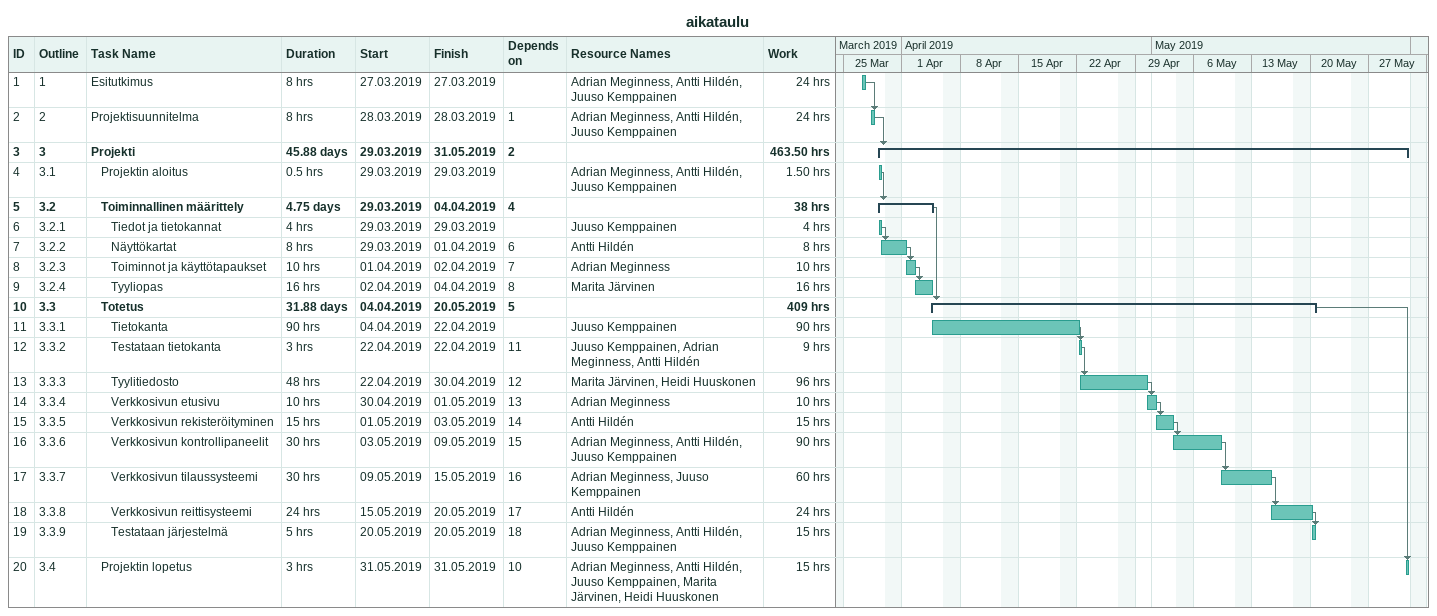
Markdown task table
aikataulu

| ID | WBS | Task | Duration | Start | Finish | Predecessors | Resources | Work (h) |
|---|---|---|---|---|---|---|---|---|
| 1 | 1 | Esitutkimus | 8h | 2019-03-27 | 2019-03-27 |  | Adrian Meginness, Antti Hildén, Juuso Kemppainen | 24 |
| 2 | 2 | Projektisuunnitelma | 8h | 2019-03-28 | 2019-03-28 | 1 | Adrian Meginness, Antti Hildén, Juuso Kemppainen | 24 |
| 3 | 3 | **Projekti** | 45.88d | 2019-03-29 | 2019-05-31 | 2 |  | 463.50 |
| 4 | 3.1 | Projektin aloitus | 0.5h | 2019-03-29 | 2019-03-29 |  | Adrian Meginness, Antti Hildén, Juuso Kemppainen | 1.50 |
| 5 | 3.2 | **Toiminnallinen määrittely** | 4.75d | 2019-03-29 | 2019-04-04 | 4 |  | 38 |
| 6 | 3.2.1 | Tiedot ja tietokannat | 4h | 2019-03-29 | 2019-03-29 |  | Juuso Kemppainen | 4 |
| 7 | 3.2.2 | Näyttökartat | 8h | 2019-03-29 | 2019-04-01 | 6 | Antti Hildén | 8 |
| 8 | 3.2.3 | Toiminnot ja käyttötapaukset | 10h | 2019-04-01 | 2019-04-02 | 7 | Adrian Meginness | 10 |
| 9 | 3.2.4 | Tyyliopas | 16h | 2019-04-02 | 2019-04-04 | 8 | Marita Järvinen | 16 |
| 10 | 3.3 | **Totetus** | 31.88d | 2019-04-04 | 2019-05-20 | 5 |  | 409 |
| 11 | 3.3.1 | Tietokanta | 90h | 2019-04-04 | 2019-04-22 |  | Juuso Kemppainen | 90 |
| 12 | 3.3.2 | Testataan tietokanta | 3h | 2019-04-22 | 2019-04-22 | 11 | Juuso Kemppainen, Adrian Meginness, Antti Hildén | 9 |
| 13 | 3.3.3 | Tyylitiedosto | 48h | 2019-04-22 | 2019-04-30 | 12 | Marita Järvinen, Heidi Huuskonen | 96 |
| 14 | 3.3.4 | Verkkosivun etusivu | 10h | 2019-04-30 | 2019-05-01 | 13 | Adrian Meginness | 10 |
| 15 | 3.3.5 | Verkkosivun rekisteröityminen | 15h | 2019-05-01 | 2019-05-03 | 14 | Antti Hildén | 15 |
| 16 | 3.3.6 | Verkkosivun kontrollipaneelit | 30h | 2019-05-03 | 2019-05-09 | 15 | Adrian Meginness, Antti Hildén, Juuso Kemppainen | 90 |
| 17 | 3.3.7 | Verkkosivun tilaussysteemi | 30h | 2019-05-09 | 2019-05-15 | 16 | Adrian Meginness, Juuso Kemppainen | 60 |
| 18 | 3.3.8 | Verkkosivun reittisysteemi | 24h | 2019-05-15 | 2019-05-20 | 17 | Antti Hildén | 24 |
| 19 | 3.3.9 | Testataan järjestelmä | 5h | 2019-05-20 | 2019-05-20 | 18 | Adrian Meginness, Antti Hildén, Juuso Kemppainen | 15 |
| 20 | 3.4 | Projektin lopetus | 3h | 2019-05-31 | 2019-05-31 | 10 | Adrian Meginness, Antti Hildén, Juuso Kemppainen, Marita Järvinen, Heidi Huuskonen | 15 |
